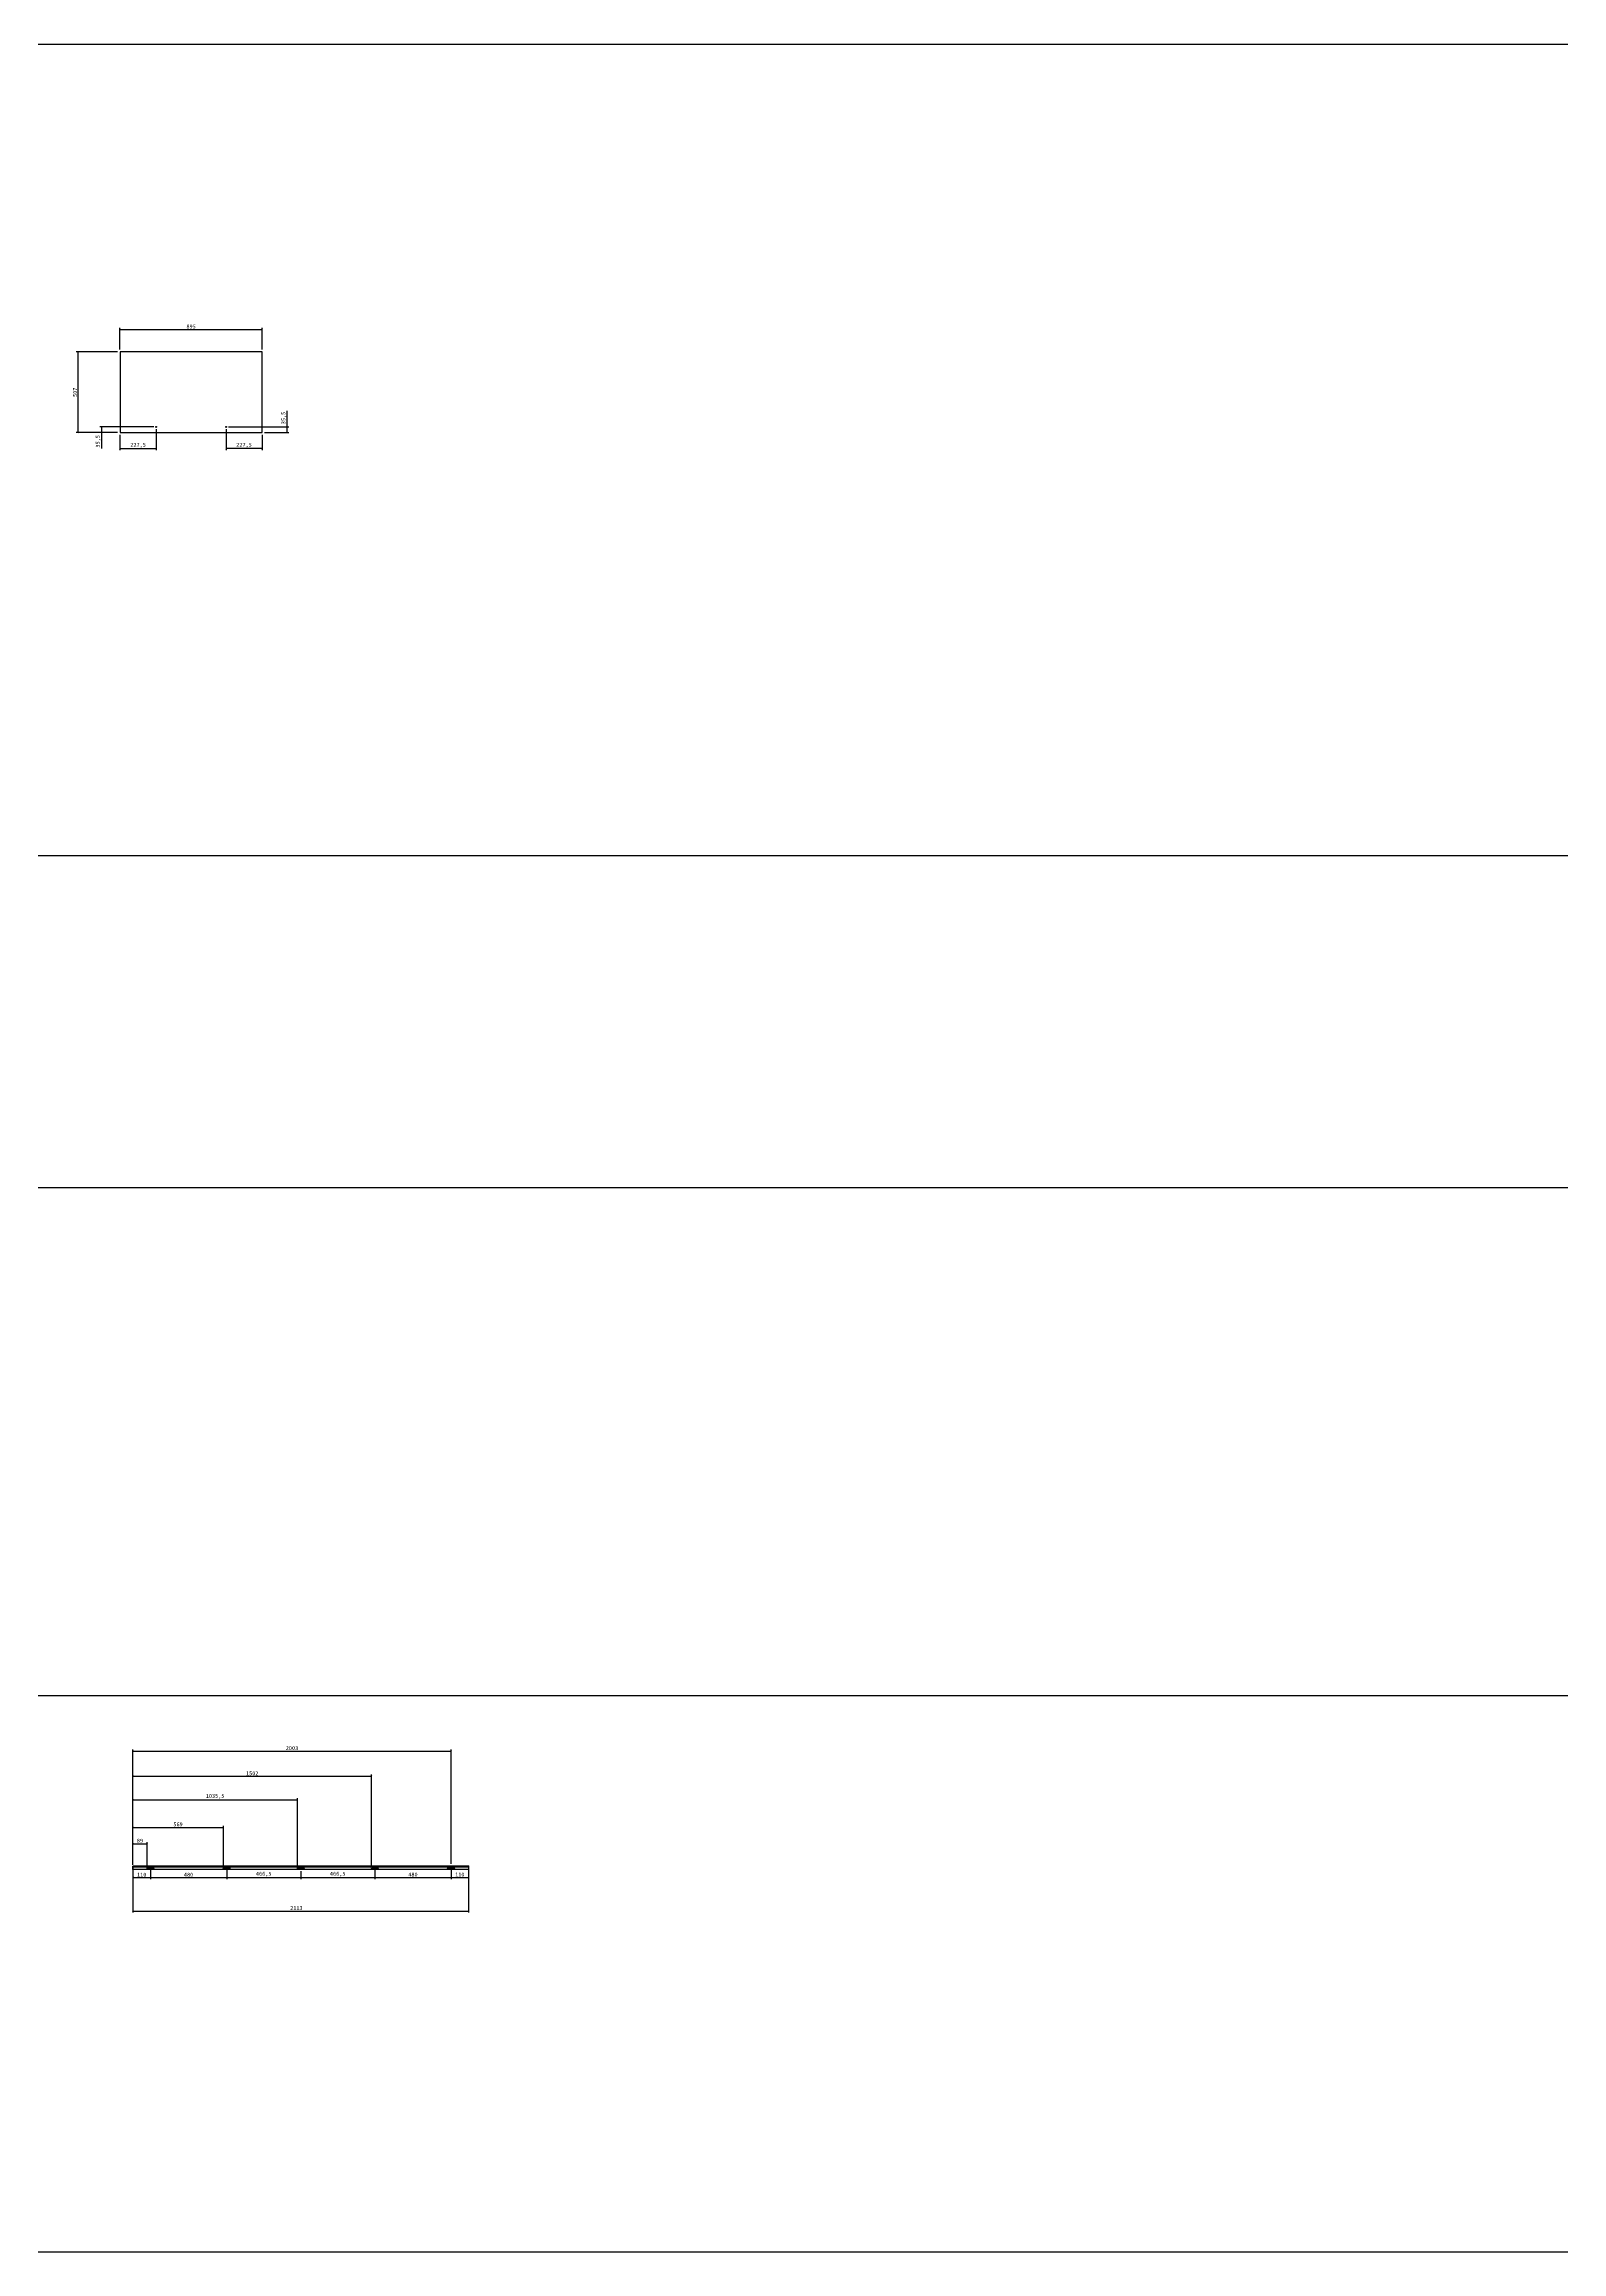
# Model space of a CAD drawing. Header units: millimetres. Extents: x -44117 to 256353, y -2095463 to 65325.
# Drawn here: x 117066 to 126623, y -204057 to -190159 of the extents above; entities that cross this region are included whole.
import ezdxf

# ---------------------------------------------------------------- set-up
doc = ezdxf.new("R2010")
doc.units = ezdxf.units.MM
doc.header["$LTSCALE"] = 10
doc.layers.add('1', color=2, linetype='Continuous', lineweight=40)
doc.dimstyles.new('ISO-25', dxfattribs={"dimtxt": 2.5, "dimasz": 2.5, "dimexe": 1, "dimexo": 1, "dimtad": 1, "dimtxsty": 'Standard', "dimblk": 'ARCHTICK', "dimcen": 2.5, "dimadec": 0, "dimazin": 0, "dimtfac": 1, "dimtmove": 0, "dimatfit": 3, "dimfxl": 0, "dimarcsym": 0})

# ---------------------------------------------------------------- blocks, each defined once
blk = doc.blocks.new('_ArchTick')
at = {"color": 0, "linetype": 'ByBlock', "const_width": 0.15}
blk.add_lwpolyline([(-0.5, -0.5), (0.5, 0.5)], dxfattribs=at)
blk = doc.blocks.new('*D2977')
at = {"color": 0, "lineweight": -2}
for p, q in [((117543, -192618), (117543, -192714)), ((117771, -192583), (117771, -192714)), ((117543, -192704), (117771, -192704))]:
    blk.add_line(p, q, dxfattribs=at)
at = {"layer": 'Defpoints', "color": 0}
for p in [(117543, -192603), (117771, -192568), (117771, -192704)]:
    blk.add_point(p, dxfattribs=at)
at = {"color": 0, "lineweight": -2, "xscale": 10, "yscale": 10, "zscale": 10, "rotation": 180}
blk.add_blockref('_ArchTick', (117543, -192704), dxfattribs=at)
at = {"color": 0, "lineweight": -2, "xscale": 10, "yscale": 10, "zscale": 10}
blk.add_blockref('_ArchTick', (117771, -192704), dxfattribs=at)
at = {"color": 0, "insert": (117657, -192684), "char_height": 25, "attachment_point": 5}
blk.add_mtext('227,5', dxfattribs=at)
blk = doc.blocks.new('*D2978')
at = {"color": 0, "lineweight": -2}
for p, q in [((118211, -192583), (118211, -192714)), ((118438, -192618), (118438, -192714)), ((118438, -192704), (118211, -192704))]:
    blk.add_line(p, q, dxfattribs=at)
at = {"layer": 'Defpoints', "color": 0}
for p in [(118211, -192568), (118438, -192603), (118211, -192704)]:
    blk.add_point(p, dxfattribs=at)
at = {"color": 0, "lineweight": -2, "xscale": 10, "yscale": 10, "zscale": 10, "rotation": 180}
blk.add_blockref('_ArchTick', (118211, -192704), dxfattribs=at)
at = {"color": 0, "lineweight": -2, "xscale": 10, "yscale": 10, "zscale": 10}
blk.add_blockref('_ArchTick', (118438, -192704), dxfattribs=at)
at = {"color": 0, "insert": (118324, -192684), "char_height": 25, "attachment_point": 5}
blk.add_mtext('227,5', dxfattribs=at)
blk = doc.blocks.new('*D2979')
at = {"color": 0, "lineweight": -2}
for p, q in [((118596, -192568), (118596, -192466)), ((118226, -192568), (118606, -192568)), ((118453, -192603), (118606, -192603)), ((118596, -192603), (118596, -192568))]:
    blk.add_line(p, q, dxfattribs=at)
at = {"layer": 'Defpoints', "color": 0}
for p in [(118211, -192568), (118438, -192603), (118596, -192568)]:
    blk.add_point(p, dxfattribs=at)
at = {"color": 0, "lineweight": -2, "xscale": 10, "yscale": 10, "zscale": 10}
for p, rotation in [((118596, -192568), 90), ((118596, -192603), 270)]:
    blk.add_blockref('_ArchTick', p, dxfattribs=dict(at, rotation=rotation))
at = {"color": 0, "insert": (118575, -192512), "char_height": 25, "attachment_point": 5, "rotation": 90}
blk.add_mtext('35,5', dxfattribs=at)
blk = doc.blocks.new('*D2980')
at = {"color": 0, "lineweight": -2}
for p, q in [((117756, -192568), (117416, -192568)), ((117528, -192603), (117416, -192603)), ((117426, -192568), (117426, -192603)), ((117426, -192603), (117426, -192705))]:
    blk.add_line(p, q, dxfattribs=at)
at = {"layer": 'Defpoints', "color": 0}
for p in [(117426, -192603), (117543, -192603), (117771, -192568)]:
    blk.add_point(p, dxfattribs=at)
at = {"color": 0, "lineweight": -2, "xscale": 10, "yscale": 10, "zscale": 10}
for p, rotation in [((117426, -192568), 90), ((117426, -192603), 270)]:
    blk.add_blockref('_ArchTick', p, dxfattribs=dict(at, rotation=rotation))
at = {"color": 0, "insert": (117406, -192659), "char_height": 25, "attachment_point": 5, "rotation": 90}
blk.add_mtext('35,5', dxfattribs=at)
blk = doc.blocks.new('*D2981')
at = {"color": 0, "lineweight": -2}
for p, q in [((117528, -192096), (117268, -192096)), ((117278, -192096), (117278, -192603)), ((117528, -192603), (117268, -192603))]:
    blk.add_line(p, q, dxfattribs=at)
at = {"layer": 'Defpoints', "color": 0}
for p in [(117543, -192096), (117278, -192603), (117543, -192603)]:
    blk.add_point(p, dxfattribs=at)
at = {"color": 0, "lineweight": -2, "xscale": 10, "yscale": 10, "zscale": 10}
for p, rotation in [((117278, -192096), 90), ((117278, -192603), 270)]:
    blk.add_blockref('_ArchTick', p, dxfattribs=dict(at, rotation=rotation))
at = {"color": 0, "insert": (117260, -192350), "char_height": 25, "attachment_point": 5, "rotation": 90}
blk.add_mtext('507', dxfattribs=at)
blk = doc.blocks.new('*D2982')
at = {"color": 0, "lineweight": -2}
for p, q in [((117543, -192081), (117543, -191945)), ((117543, -191955), (118438, -191955)), ((118438, -192081), (118438, -191945))]:
    blk.add_line(p, q, dxfattribs=at)
at = {"layer": 'Defpoints', "color": 0}
for p in [(118438, -191955), (117543, -192096), (118438, -192096)]:
    blk.add_point(p, dxfattribs=at)
at = {"color": 0, "lineweight": -2, "xscale": 10, "yscale": 10, "zscale": 10, "rotation": 180}
blk.add_blockref('_ArchTick', (117543, -191955), dxfattribs=at)
at = {"color": 0, "lineweight": -2, "xscale": 10, "yscale": 10, "zscale": 10}
blk.add_blockref('_ArchTick', (118438, -191955), dxfattribs=at)
at = {"color": 0, "insert": (117991, -191936), "char_height": 25, "attachment_point": 5}
blk.add_mtext('895', dxfattribs=at)
blk = doc.blocks.new('*D4785')
at = {"color": 0, "lineweight": -2}
for p, q in [((117625, -201644), (117625, -201711)), ((117735, -201650), (117735, -201711)), ((117625, -201701), (117735, -201701))]:
    blk.add_line(p, q, dxfattribs=at)
at = {"layer": 'Defpoints', "color": 0}
for p in [(117625, -201629), (117735, -201635), (117735, -201701)]:
    blk.add_point(p, dxfattribs=at)
at = {"color": 0, "lineweight": -2, "xscale": 10, "yscale": 10, "zscale": 10, "rotation": 180}
blk.add_blockref('_ArchTick', (117625, -201701), dxfattribs=at)
at = {"color": 0, "lineweight": -2, "xscale": 10, "yscale": 10, "zscale": 10}
blk.add_blockref('_ArchTick', (117735, -201701), dxfattribs=at)
at = {"color": 0, "insert": (117680, -201683), "char_height": 25, "attachment_point": 5}
blk.add_mtext('110', dxfattribs=at)
blk = doc.blocks.new('*D4786')
at = {"color": 0, "lineweight": -2}
for p, q in [((117735, -201652), (117735, -201711)), ((118215, -201650), (118215, -201711)), ((117735, -201701), (118215, -201701))]:
    blk.add_line(p, q, dxfattribs=at)
at = {"layer": 'Defpoints', "color": 0}
for p in [(117735, -201637), (118215, -201635), (118215, -201701)]:
    blk.add_point(p, dxfattribs=at)
at = {"color": 0, "lineweight": -2, "xscale": 10, "yscale": 10, "zscale": 10, "rotation": 180}
blk.add_blockref('_ArchTick', (117735, -201701), dxfattribs=at)
at = {"color": 0, "lineweight": -2, "xscale": 10, "yscale": 10, "zscale": 10}
blk.add_blockref('_ArchTick', (118215, -201701), dxfattribs=at)
at = {"color": 0, "insert": (117975, -201683), "char_height": 25, "attachment_point": 5}
blk.add_mtext('480', dxfattribs=at)
blk = doc.blocks.new('*D4787')
at = {"color": 0, "lineweight": -2}
for p, q in [((118215, -201662), (118215, -201711)), ((118681, -201661), (118681, -201711)), ((118215, -201701), (118681, -201701))]:
    blk.add_line(p, q, dxfattribs=at)
at = {"layer": 'Defpoints', "color": 0}
for p in [(118215, -201647), (118681, -201646), (118681, -201701)]:
    blk.add_point(p, dxfattribs=at)
at = {"color": 0, "lineweight": -2, "xscale": 10, "yscale": 10, "zscale": 10, "rotation": 180}
blk.add_blockref('_ArchTick', (118215, -201701), dxfattribs=at)
at = {"color": 0, "lineweight": -2, "xscale": 10, "yscale": 10, "zscale": 10}
blk.add_blockref('_ArchTick', (118681, -201701), dxfattribs=at)
at = {"color": 0, "insert": (118448, -201680), "char_height": 25, "attachment_point": 5}
blk.add_mtext('466,5', dxfattribs=at)
blk = doc.blocks.new('*D4788')
at = {"color": 0, "lineweight": -2}
for p, q in [((118681, -201662), (118681, -201711)), ((119148, -201661), (119148, -201711)), ((118681, -201701), (119148, -201701))]:
    blk.add_line(p, q, dxfattribs=at)
at = {"layer": 'Defpoints', "color": 0}
for p in [(118681, -201647), (119148, -201646), (119148, -201701)]:
    blk.add_point(p, dxfattribs=at)
at = {"color": 0, "lineweight": -2, "xscale": 10, "yscale": 10, "zscale": 10, "rotation": 180}
blk.add_blockref('_ArchTick', (118681, -201701), dxfattribs=at)
at = {"color": 0, "lineweight": -2, "xscale": 10, "yscale": 10, "zscale": 10}
blk.add_blockref('_ArchTick', (119148, -201701), dxfattribs=at)
at = {"color": 0, "insert": (118914, -201680), "char_height": 25, "attachment_point": 5}
blk.add_mtext('466,5', dxfattribs=at)
blk = doc.blocks.new('*D4789')
at = {"color": 0, "lineweight": -2}
for p, q in [((117625, -201644), (117625, -201922)), ((119738, -201662), (119738, -201922)), ((117625, -201912), (119738, -201912))]:
    blk.add_line(p, q, dxfattribs=at)
at = {"layer": 'Defpoints', "color": 0}
for p in [(117625, -201629), (119738, -201647), (119738, -201912)]:
    blk.add_point(p, dxfattribs=at)
at = {"color": 0, "lineweight": -2, "xscale": 10, "yscale": 10, "zscale": 10, "rotation": 180}
blk.add_blockref('_ArchTick', (117625, -201912), dxfattribs=at)
at = {"color": 0, "lineweight": -2, "xscale": 10, "yscale": 10, "zscale": 10}
blk.add_blockref('_ArchTick', (119738, -201912), dxfattribs=at)
at = {"color": 0, "insert": (118654, -201893), "char_height": 25, "attachment_point": 5}
blk.add_mtext('2113', dxfattribs=at)
blk = doc.blocks.new('*D4790')
at = {"color": 0, "lineweight": -2}
for p, q in [((117625, -201621), (117625, -201478)), ((117625, -201488), (117714, -201488)), ((117714, -201625), (117714, -201478))]:
    blk.add_line(p, q, dxfattribs=at)
at = {"layer": 'Defpoints', "color": 0}
for p in [(117714, -201488), (117625, -201636), (117714, -201640)]:
    blk.add_point(p, dxfattribs=at)
at = {"color": 0, "lineweight": -2, "xscale": 10, "yscale": 10, "zscale": 10, "rotation": 180}
blk.add_blockref('_ArchTick', (117625, -201488), dxfattribs=at)
at = {"color": 0, "lineweight": -2, "xscale": 10, "yscale": 10, "zscale": 10}
blk.add_blockref('_ArchTick', (117714, -201488), dxfattribs=at)
at = {"color": 0, "insert": (117669, -201469), "char_height": 25, "attachment_point": 5}
blk.add_mtext('89', dxfattribs=at)
blk = doc.blocks.new('*D4791')
at = {"color": 0, "lineweight": -2}
for p, q in [((117625, -201621), (117625, -201375)), ((117625, -201385), (118194, -201385)), ((118194, -201626), (118194, -201375))]:
    blk.add_line(p, q, dxfattribs=at)
at = {"layer": 'Defpoints', "color": 0}
for p in [(118194, -201385), (117625, -201636), (118194, -201641)]:
    blk.add_point(p, dxfattribs=at)
at = {"color": 0, "lineweight": -2, "xscale": 10, "yscale": 10, "zscale": 10, "rotation": 180}
blk.add_blockref('_ArchTick', (117625, -201385), dxfattribs=at)
at = {"color": 0, "lineweight": -2, "xscale": 10, "yscale": 10, "zscale": 10}
blk.add_blockref('_ArchTick', (118194, -201385), dxfattribs=at)
at = {"color": 0, "insert": (117909, -201366), "char_height": 25, "attachment_point": 5}
blk.add_mtext('569', dxfattribs=at)
blk = doc.blocks.new('*D4792')
at = {"color": 0, "lineweight": -2}
for p, q in [((117625, -201621), (117625, -201201)), ((117625, -201211), (118660, -201211)), ((118660, -201625), (118660, -201201))]:
    blk.add_line(p, q, dxfattribs=at)
at = {"layer": 'Defpoints', "color": 0}
for p in [(118660, -201211), (117625, -201636), (118660, -201640)]:
    blk.add_point(p, dxfattribs=at)
at = {"color": 0, "lineweight": -2, "xscale": 10, "yscale": 10, "zscale": 10, "rotation": 180}
blk.add_blockref('_ArchTick', (117625, -201211), dxfattribs=at)
at = {"color": 0, "lineweight": -2, "xscale": 10, "yscale": 10, "zscale": 10}
blk.add_blockref('_ArchTick', (118660, -201211), dxfattribs=at)
at = {"color": 0, "insert": (118142, -201190), "char_height": 25, "attachment_point": 5}
blk.add_mtext('1035,5', dxfattribs=at)
blk = doc.blocks.new('*D4793')
at = {"color": 0, "lineweight": -2}
for p, q in [((117625, -201621), (117625, -201053)), ((117625, -201063), (119127, -201063)), ((119127, -201626), (119127, -201053))]:
    blk.add_line(p, q, dxfattribs=at)
at = {"layer": 'Defpoints', "color": 0}
for p in [(119127, -201063), (117625, -201636), (119127, -201641)]:
    blk.add_point(p, dxfattribs=at)
at = {"color": 0, "lineweight": -2, "xscale": 10, "yscale": 10, "zscale": 10, "rotation": 180}
blk.add_blockref('_ArchTick', (117625, -201063), dxfattribs=at)
at = {"color": 0, "lineweight": -2, "xscale": 10, "yscale": 10, "zscale": 10}
blk.add_blockref('_ArchTick', (119127, -201063), dxfattribs=at)
at = {"color": 0, "insert": (118376, -201045), "char_height": 25, "attachment_point": 5}
blk.add_mtext('1502', dxfattribs=at)
blk = doc.blocks.new('*D4794')
at = {"color": 0, "lineweight": -2}
for p, q in [((119148, -201650), (119148, -201711)), ((119628, -201649), (119628, -201711)), ((119148, -201701), (119628, -201701))]:
    blk.add_line(p, q, dxfattribs=at)
at = {"layer": 'Defpoints', "color": 0}
for p in [(119148, -201635), (119628, -201634), (119628, -201701)]:
    blk.add_point(p, dxfattribs=at)
at = {"color": 0, "lineweight": -2, "xscale": 10, "yscale": 10, "zscale": 10, "rotation": 180}
blk.add_blockref('_ArchTick', (119148, -201701), dxfattribs=at)
at = {"color": 0, "lineweight": -2, "xscale": 10, "yscale": 10, "zscale": 10}
blk.add_blockref('_ArchTick', (119628, -201701), dxfattribs=at)
at = {"color": 0, "insert": (119388, -201682), "char_height": 25, "attachment_point": 5}
blk.add_mtext('480', dxfattribs=at)
blk = doc.blocks.new('*D4795')
at = {"color": 0, "lineweight": -2}
for p, q in [((119628, -201650), (119628, -201711)), ((119738, -201648), (119738, -201711)), ((119628, -201701), (119738, -201701))]:
    blk.add_line(p, q, dxfattribs=at)
at = {"layer": 'Defpoints', "color": 0}
for p in [(119628, -201635), (119738, -201633), (119738, -201701)]:
    blk.add_point(p, dxfattribs=at)
at = {"color": 0, "lineweight": -2, "xscale": 10, "yscale": 10, "zscale": 10, "rotation": 180}
blk.add_blockref('_ArchTick', (119628, -201701), dxfattribs=at)
at = {"color": 0, "lineweight": -2, "xscale": 10, "yscale": 10, "zscale": 10}
blk.add_blockref('_ArchTick', (119738, -201701), dxfattribs=at)
at = {"color": 0, "insert": (119683, -201682), "char_height": 25, "attachment_point": 5}
blk.add_mtext('110', dxfattribs=at)
blk = doc.blocks.new('*D4796')
at = {"color": 0, "lineweight": -2}
for p, q in [((117625, -201614), (117625, -200895)), ((117625, -200905), (119628, -200905)), ((119628, -201614), (119628, -200895))]:
    blk.add_line(p, q, dxfattribs=at)
at = {"layer": 'Defpoints', "color": 0}
for p in [(119628, -200905), (117625, -201629), (119628, -201629)]:
    blk.add_point(p, dxfattribs=at)
at = {"color": 0, "lineweight": -2, "xscale": 10, "yscale": 10, "zscale": 10, "rotation": 180}
blk.add_blockref('_ArchTick', (117625, -200905), dxfattribs=at)
at = {"color": 0, "lineweight": -2, "xscale": 10, "yscale": 10, "zscale": 10}
blk.add_blockref('_ArchTick', (119628, -200905), dxfattribs=at)
at = {"color": 0, "insert": (118626, -200886), "char_height": 25, "attachment_point": 5}
blk.add_mtext('2003', dxfattribs=at)

msp = doc.modelspace()

# ---------------------------------------------------------------- linework, layer by layer
at = {"color": 1}
for p, q in [((104015.69829, -190158.54085), (196284.84516, -190158.54085)), ((104015.69829, -190158.54085), (196284.84516, -190158.54085)), ((104015.69829, -195267.10717), (196284.84516, -195267.10717)), ((104015.69829, -195267.10717), (196284.84516, -195267.10717)), ((109412.38797, -195267.10717), (201681.53484, -195267.10717)), ((109412.38797, -195267.10717), (201681.53484, -195267.10717)), ((104015.69829, -197357.64671), (196284.84516, -197357.64671)), ((104015.69829, -197357.64671), (196284.84516, -197357.64671)), ((109412.38797, -197357.64671), (201681.53484, -197357.64671)), ((109412.38797, -197357.64671), (201681.53484, -197357.64671)), ((104015.69829, -200554.98332), (196284.84516, -200554.98332)), ((104015.69829, -200554.98332), (196284.84516, -200554.98332)), ((104015.69829, -204057.39374), (196284.84516, -204057.39374)), ((104015.69829, -204057.39374), (196284.84516, -204057.39374)), ((104015.69829, -204057.39374), (196284.84516, -204057.39374)), ((104015.69829, -204057.39374), (196284.84516, -204057.39374))]:
    msp.add_line(p, q, dxfattribs=at)
for p, q in [((118438.23306, -192096.45758), (117543.23306, -192096.45758)), ((117543.23306, -192096.45758), (117543.23306, -192603.45758)), ((118438.23306, -192603.45758), (118438.23306, -192096.45758)), ((117543.23306, -192603.45758), (118438.23306, -192603.45758)), ((119737.56102, -201626.19038), (119737.56102, -201647.19038))]:
    msp.add_line(p, q)
for centre in [(117770.73306, -192567.95758), (118210.73306, -192567.95758)]:
    msp.add_circle(centre, 3)
at = {"layer": '1'}
for p, q in [((119737.56102, -201626.19038), (117624.56102, -201629.19038)), ((117624.56102, -201629.19038), (117624.56102, -201650.19038)), ((117624.56102, -201636.49038), (119737.56102, -201633.49038)), ((117624.56102, -201650.19038), (119737.56102, -201647.19038)), ((117718.81102, -201635.34038), (117750.31102, -201635.34038)), ((117750.31102, -201645.84038), (117718.81102, -201645.84038)), ((117734.56102, -201626.19038), (117734.56102, -201647.19038)), ((118198.81102, -201635.34038), (118230.31102, -201635.34038)), ((118230.31102, -201645.84038), (118198.81102, -201645.84038)), ((118214.56102, -201626.19038), (118214.56102, -201647.19038)), ((118665.31102, -201635.25471), (118696.81102, -201635.25471)), ((118696.81102, -201645.75471), (118665.31102, -201645.75471)), ((118681.06102, -201626.10471), (118681.06102, -201647.10471)), ((119131.81102, -201635.34038), (119163.31102, -201635.34038)), ((119163.31102, -201645.84038), (119131.81102, -201645.84038)), ((119147.56102, -201626.19038), (119147.56102, -201647.19038)), ((119611.80707, -201635.34038), (119643.30707, -201635.34038)), ((119643.30707, -201645.84038), (119611.80707, -201645.84038)), ((119627.55707, -201626.19038), (119627.55707, -201647.19038))]:
    msp.add_line(p, q, dxfattribs=at)
for centre, start, end in [((117718.81102, -201640.59038), 90, 270), ((117750.31102, -201640.59038), 270, 90), ((118198.81102, -201640.59038), 90, 270), ((118230.31102, -201640.59038), 270, 90), ((118665.31102, -201640.50471), 90, 270), ((118696.81102, -201640.50471), 270, 90), ((119131.81102, -201640.59038), 90, 270), ((119163.31102, -201640.59038), 270, 90), ((119611.80707, -201640.59038), 90, 270), ((119643.30707, -201640.59038), 270, 90)]:
    msp.add_arc(centre, 5.25, start, end, dxfattribs=at)

# ---------------------------------------------------------------- dimensions: what is measured, and where the dimension line sits
for base, p1, p2, picture, middle in [((118438.23306, -191954.6593), (117543.23306, -192096.45758), (118438.23306, -192096.45758), '*D2982', (117990.73306, -191935.9093)), ((117770.73306, -192704.49068), (117543.23306, -192603.45758), (117770.73306, -192567.95758), '*D2977', (117656.98306, -192683.65735)), ((118210.73306, -192704.49068), (118438.23306, -192603.45758), (118210.73306, -192567.95758), '*D2978', (118324.48306, -192683.65735)), ((119627.55707, -200905.21175), (117624.56102, -201629.19038), (119627.55707, -201629.19038), '*D4796', (118626.05904, -200886.46175)), ((119126.56102, -201063.41623), (117624.56102, -201636.49038), (119126.56102, -201640.59038), '*D4793', (118375.56102, -201044.66623)), ((118660.06105, -201211.31422), (117624.56102, -201636.49038), (118660.06105, -201640.48732), '*D4792', (118142.31103, -201190.48088)), ((118193.56102, -201385.17604), (117624.56102, -201636.49038), (118193.56102, -201640.59038), '*D4791', (117909.06102, -201366.42604)), ((117713.56227, -201488.24321), (117624.56102, -201636.49038), (117713.56227, -201640.47576), '*D4790', (117669.06164, -201469.49321)), ((117734.56102, -201701.25401), (117624.56102, -201629.19038), (117734.56102, -201635.34038), '*D4785', (117679.56102, -201682.50401)), ((118214.56102, -201701.25401), (117734.56102, -201636.69038), (118214.56102, -201635.34038), '*D4786', (117974.56102, -201682.50401)), ((118681.06102, -201701.16833), (118214.56102, -201647.19038), (118681.06102, -201645.75471), '*D4787', (118447.81102, -201680.335)), ((119147.56102, -201701.16833), (118681.06102, -201647.10471), (119147.56102, -201645.84038), '*D4788', (118914.31102, -201680.335)), ((119627.55707, -201701.16833), (119147.56102, -201635.34038), (119627.55707, -201633.64657), '*D4794', (119387.55904, -201682.41833)), ((119737.56102, -201701.16833), (119627.55707, -201635.34038), (119737.56102, -201633.49038), '*D4795', (119682.55904, -201682.41833))]:
    dim = msp.add_linear_dim(base=base, p1=p1, p2=p2, dimstyle='ISO-25', override={"dimscale": 10, "dimasz": 1, "dimexo": 1.5})
    dim.commit()
    dim.dimension.update_dxf_attribs({"geometry": picture, "text_midpoint": middle})
for base, p1, p2, picture, middle in [((117278.4951, -192603.45758), (117543.23306, -192096.45758), (117543.23306, -192603.45758), '*D2981', (117259.7451, -192349.95758)), ((118596.12798, -192567.95758), (118438.23306, -192603.45758), (118210.73306, -192567.95758), '*D2979', (118575.29465, -192512.12425)), ((117426.4111, -192603.45758), (117770.73306, -192567.95758), (117543.23306, -192603.45758), '*D2980', (117405.57776, -192659.29092))]:
    dim = msp.add_linear_dim(base=base, p1=p1, p2=p2, angle=90, dimstyle='ISO-25', override={"dimscale": 10, "dimasz": 1, "dimexo": 1.5})
    dim.commit()
    dim.dimension.update_dxf_attribs({"geometry": picture, "text_midpoint": middle})
dim = msp.add_linear_dim(base=(119737.56102, -201911.5688), p1=(117624.56102, -201629.19038), p2=(119737.56102, -201647.19038), dimstyle='ISO-25', override={"dimscale": 10, "dimasz": 1, "dimexo": 1.5})
dim.commit()
dim.dimension.update_dxf_attribs({"geometry": '*D4789', "text_midpoint": (118654.06102, -201911.5688), "dimtype": 160})

doc.saveas('drawing.dxf')
